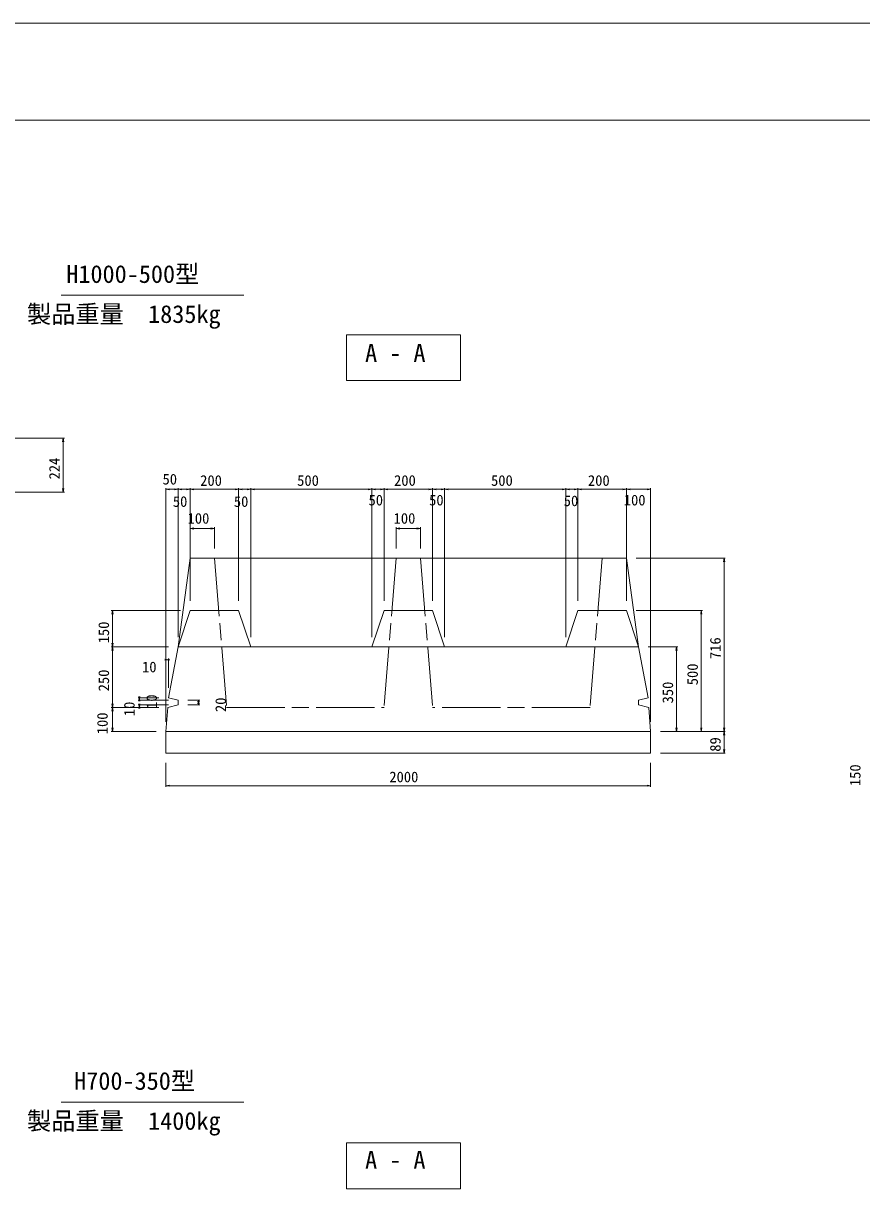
# Model space of a CAD drawing. Units: millimetres on the paper. Extents: x 0 to 841, y 0 to 594.
# Drawn here: x 393.8 to 566.8, y 353.6 to 594 of the extents above; entities that cross this region are included whole.
import ezdxf
from ezdxf.enums import TextEntityAlignment as Align

# ---------------------------------------------------------------- set-up
doc = ezdxf.new("R2010")
doc.units = ezdxf.units.MM
doc.linetypes.add('CHAIN', pattern=[18.5, 12, -1.5, 3.5, -1.5])
for name, color, linetype, lineweight in [('D-STR-DIM（寸法）', 7, 'Continuous', 18), ('D-STR-HTXT（旗揚げ）', 4, 'Continuous', 18), ('D-STR-TXT（文字）', 7, 'Continuous', 18), ('D-STR（構造物外形線）', 1, 'Continuous', 18), ('D-TTL(外枠）', 2, 'Continuous', 18), ('DEFPOINTS_2', 8, 'Continuous', 18)]:
    doc.layers.add(name, color=color, linetype=linetype, lineweight=lineweight)
doc.styles.add('ＭＳ ゴシック', font='')
doc.styles.get('ＭＳ ゴシック').set_extended_font_data('MS Gothic')

msp = doc.modelspace()

# ---------------------------------------------------------------- linework, layer by layer
at = {"layer": 'D-STR-DIM（寸法）'}
for p, q in [((362.062, 508.455), (402.263, 508.455)), ((401.888, 507.705), (402.013, 508.455)), ((402.013, 508.455), (402.013, 508.355)), ((402.013, 508.455), (402.138, 507.705)), ((402.013, 508.355), (402.013, 497.375)), ((402.013, 497.275), (401.888, 498.025)), ((402.138, 498.025), (402.013, 497.275)), ((423.222, 449.905), (423.222, 498.141)), ((423.222, 497.891), (423.972, 498.016)), ((423.222, 497.891), (423.322, 497.891)), ((423.972, 497.766), (423.222, 497.891)), ((423.322, 497.891), (425.622, 497.891)), ((424.972, 498.016), (425.722, 497.891)), ((425.722, 497.891), (424.972, 497.766)), ((425.722, 497.891), (425.622, 497.891)), ((425.722, 467.405), (425.722, 498.141)), ((425.722, 467.405), (425.722, 498.141)), ((425.722, 497.891), (426.472, 498.016)), ((425.722, 497.891), (425.822, 497.891)), ((426.472, 497.766), (425.722, 497.891)), ((425.822, 497.891), (428.122, 497.891)), ((427.472, 498.016), (428.222, 497.891)), ((428.222, 497.891), (427.472, 497.766)), ((428.222, 497.891), (428.122, 497.891)), ((428.222, 485.705), (428.222, 498.141)), ((428.222, 474.905), (428.222, 498.141)), ((428.222, 497.891), (428.972, 498.016)), ((428.222, 497.891), (428.322, 497.891)), ((428.972, 497.766), (428.222, 497.891)), ((438.122, 497.891), (428.322, 497.891)), ((437.472, 498.016), (438.222, 497.891)), ((438.222, 497.891), (437.472, 497.766)), ((438.222, 497.891), (438.122, 497.891)), ((438.222, 474.905), (438.222, 498.141)), ((438.222, 474.905), (438.222, 498.141)), ((438.222, 497.891), (438.972, 498.016)), ((438.222, 497.891), (438.322, 497.891)), ((438.972, 497.766), (438.222, 497.891)), ((440.622, 497.891), (438.322, 497.891)), ((439.972, 498.016), (440.722, 497.891)), ((440.722, 497.891), (439.972, 497.766)), ((440.722, 497.891), (440.622, 497.891)), ((440.722, 467.405), (440.722, 498.141)), ((440.722, 481.605), (440.722, 498.141)), ((440.722, 497.891), (441.472, 498.016)), ((440.722, 497.891), (440.822, 497.891)), ((441.472, 497.766), (440.722, 497.891)), ((440.822, 497.891), (465.622, 497.891)), ((464.972, 498.016), (465.722, 497.891)), ((465.722, 497.891), (464.972, 497.766)), ((465.722, 497.891), (465.622, 497.891)), ((465.722, 467.405), (465.722, 498.141)), ((465.722, 481.605), (465.722, 498.141)), ((465.722, 497.891), (466.472, 498.016)), ((465.722, 497.891), (465.822, 497.891)), ((466.472, 497.766), (465.722, 497.891)), ((465.822, 497.891), (468.122, 497.891)), ((467.472, 498.016), (468.222, 497.891)), ((468.222, 497.891), (467.472, 497.766)), ((468.222, 497.891), (468.122, 497.891)), ((468.222, 489.105), (468.222, 498.141)), ((468.222, 474.905), (468.222, 498.141)), ((468.222, 497.891), (468.972, 498.016)), ((468.222, 497.891), (468.322, 497.891)), ((468.972, 497.766), (468.222, 497.891)), ((468.322, 497.891), (478.122, 497.891)), ((477.472, 498.016), (478.222, 497.891)), ((478.222, 497.891), (477.472, 497.766)), ((478.222, 497.891), (478.122, 497.891)), ((478.222, 489.105), (478.222, 498.141)), ((478.222, 474.905), (478.222, 498.141)), ((478.222, 497.891), (478.972, 498.016)), ((478.222, 497.891), (478.322, 497.891)), ((478.972, 497.766), (478.222, 497.891)), ((480.622, 497.891), (478.322, 497.891)), ((479.972, 498.016), (480.722, 497.891)), ((480.722, 497.891), (479.972, 497.766)), ((480.722, 497.891), (480.622, 497.891)), ((480.722, 481.605), (480.722, 498.141)), ((480.722, 467.405), (480.722, 498.141)), ((480.722, 497.891), (481.472, 498.016)), ((480.722, 497.891), (480.822, 497.891)), ((481.472, 497.766), (480.722, 497.891)), ((505.622, 497.891), (480.822, 497.891)), ((504.972, 498.016), (505.722, 497.891)), ((505.722, 497.891), (504.972, 497.766)), ((505.722, 497.891), (505.622, 497.891)), ((505.722, 467.405), (505.722, 498.141)), ((505.722, 481.605), (505.722, 498.141)), ((505.722, 497.891), (506.472, 498.016)), ((505.722, 497.891), (505.822, 497.891)), ((506.472, 497.766), (505.722, 497.891)), ((505.822, 497.891), (508.122, 497.891)), ((507.472, 498.016), (508.222, 497.891)), ((508.222, 497.891), (507.472, 497.766)), ((508.222, 497.891), (508.122, 497.891)), ((508.222, 474.905), (508.222, 498.141)), ((508.222, 474.905), (508.222, 498.141)), ((508.222, 497.891), (508.972, 498.016)), ((508.222, 497.891), (508.322, 497.891)), ((508.972, 497.766), (508.222, 497.891)), ((508.322, 497.891), (518.122, 497.891)), ((517.472, 498.016), (518.222, 497.891)), ((518.222, 497.891), (517.472, 497.766)), ((518.222, 497.891), (518.122, 497.891)), ((518.222, 485.705), (518.222, 498.141)), ((518.222, 474.905), (518.222, 498.141)), ((518.222, 497.891), (518.972, 498.016)), ((518.222, 497.891), (518.322, 497.891)), ((518.972, 497.766), (518.222, 497.891)), ((523.122, 497.891), (518.322, 497.891)), ((522.472, 498.016), (523.222, 497.891)), ((523.222, 497.891), (522.472, 497.766)), ((523.222, 497.891), (523.122, 497.891)), ((523.222, 449.905), (523.222, 498.141)), ((384.423, 497.275), (402.263, 497.275)), ((402.013, 497.275), (402.013, 497.375)), ((428.222, 485.705), (428.222, 490.058)), ((428.222, 489.808), (428.972, 489.933)), ((428.222, 489.808), (428.322, 489.808)), ((428.972, 489.683), (428.222, 489.808)), ((428.322, 489.808), (433.122, 489.808)), ((432.472, 489.933), (433.222, 489.808)), ((433.222, 489.808), (432.472, 489.683)), ((433.222, 489.808), (433.122, 489.808)), ((433.222, 485.705), (433.222, 490.058)), ((470.722, 485.705), (470.722, 490.058)), ((470.722, 489.808), (471.472, 489.933)), ((470.722, 489.808), (470.822, 489.808)), ((471.472, 489.683), (470.722, 489.808)), ((470.822, 489.808), (475.622, 489.808)), ((474.972, 489.933), (475.722, 489.808)), ((475.722, 489.808), (474.972, 489.683)), ((475.722, 489.808), (475.622, 489.808)), ((475.722, 485.705), (475.722, 490.058)), ((520.222, 483.705), (538.62, 483.705)), ((538.245, 482.955), (538.37, 483.705)), ((538.37, 483.705), (538.37, 483.605)), ((538.37, 483.705), (538.495, 482.955)), ((538.37, 448.005), (538.37, 483.605)), ((426.222, 472.905), (411.939, 472.905)), ((412.064, 472.155), (412.189, 472.905)), ((412.189, 472.905), (412.189, 472.805)), ((412.189, 472.905), (412.314, 472.155)), ((412.189, 465.505), (412.189, 472.805)), ((520.222, 472.905), (533.919, 472.905)), ((533.544, 472.155), (533.669, 472.905)), ((533.669, 472.905), (533.669, 472.805)), ((533.669, 472.905), (533.794, 472.155)), ((533.669, 448.005), (533.669, 472.805)), ((423.722, 465.405), (411.939, 465.405)), ((422.972, 465.405), (411.939, 465.405)), ((412.189, 465.405), (412.064, 466.155)), ((412.064, 464.655), (412.189, 465.405)), ((412.314, 466.155), (412.189, 465.405)), ((412.189, 465.405), (412.189, 465.505)), ((412.189, 465.405), (412.189, 465.305)), ((412.189, 465.405), (412.314, 464.655)), ((412.189, 453.005), (412.189, 465.305)), ((522.722, 465.405), (528.814, 465.405)), ((528.439, 464.655), (528.564, 465.405)), ((528.564, 465.405), (528.564, 465.305)), ((528.564, 465.405), (528.689, 464.655)), ((528.564, 448.005), (528.564, 465.305)), ((422.972, 462.86), (423.722, 462.735)), ((423.722, 462.735), (422.972, 462.61)), ((423.222, 449.905), (423.222, 462.985)), ((423.222, 462.735), (423.972, 462.86)), ((423.222, 462.735), (423.322, 462.735)), ((423.972, 462.61), (423.222, 462.735)), ((423.322, 462.735), (423.622, 462.735)), ((423.722, 462.735), (423.622, 462.735)), ((423.722, 456.905), (423.722, 462.985)), ((421.722, 454.905), (417.488, 454.905)), ((423.722, 454.405), (417.488, 454.405)), ((417.738, 454.405), (417.613, 455.155)), ((417.613, 454.155), (417.738, 454.905)), ((417.863, 455.155), (417.738, 454.405)), ((417.738, 454.905), (417.738, 454.805)), ((417.738, 454.905), (417.863, 454.155)), ((417.738, 454.505), (417.738, 454.805)), ((417.738, 454.405), (417.738, 454.505)), ((427.722, 454.405), (430.195, 454.405)), ((429.82, 453.655), (429.945, 454.405)), ((429.945, 454.405), (429.945, 454.305)), ((429.945, 454.405), (430.07, 453.655)), ((429.945, 453.505), (429.945, 454.305)), ((421.722, 452.905), (411.939, 452.905)), ((421.722, 452.905), (411.939, 452.905)), ((412.189, 452.905), (412.064, 453.655)), ((412.064, 452.155), (412.189, 452.905)), ((412.314, 453.655), (412.189, 452.905)), ((412.189, 452.905), (412.189, 453.005)), ((412.189, 452.905), (412.189, 452.805)), ((412.189, 452.905), (412.314, 452.155)), ((412.189, 448.005), (412.189, 452.805)), ((423.722, 453.405), (417.488, 453.405)), ((421.579, 452.905), (417.488, 452.905)), ((417.738, 452.905), (417.613, 453.655)), ((417.613, 452.655), (417.738, 453.405)), ((417.863, 453.655), (417.738, 452.905)), ((417.738, 453.405), (417.738, 453.305)), ((417.738, 453.405), (417.863, 452.655)), ((417.738, 453.005), (417.738, 453.305)), ((417.738, 452.905), (417.738, 453.005)), ((427.722, 453.405), (430.195, 453.405)), ((429.945, 453.405), (429.82, 454.155)), ((430.07, 454.155), (429.945, 453.405)), ((429.945, 453.405), (429.945, 453.505)), ((421.222, 447.905), (411.939, 447.905)), ((412.189, 447.905), (412.064, 448.655)), ((412.314, 448.655), (412.189, 447.905)), ((412.189, 447.905), (412.189, 448.005)), ((525.222, 447.905), (538.62, 447.905)), ((525.222, 447.905), (533.919, 447.905)), ((525.222, 447.905), (528.814, 447.905)), ((525.222, 447.905), (538.62, 447.905)), ((528.564, 447.905), (528.439, 448.655)), ((528.689, 448.655), (528.564, 447.905)), ((528.564, 447.905), (528.564, 448.005)), ((533.669, 447.905), (533.544, 448.655)), ((533.794, 448.655), (533.669, 447.905)), ((533.669, 447.905), (533.669, 448.005)), ((538.37, 447.905), (538.245, 448.655)), ((538.245, 447.155), (538.37, 447.905)), ((538.495, 448.655), (538.37, 447.905)), ((538.37, 447.905), (538.37, 448.005)), ((538.37, 447.905), (538.37, 447.805)), ((538.37, 447.905), (538.495, 447.155)), ((538.37, 443.555), (538.37, 447.805)), ((525.222, 443.455), (538.62, 443.455)), ((538.37, 443.455), (538.245, 444.205)), ((538.495, 444.205), (538.37, 443.455)), ((538.37, 443.455), (538.37, 443.555)), ((423.222, 441.455), (423.222, 436.504)), ((523.222, 441.455), (523.222, 436.504)), ((423.222, 436.754), (423.972, 436.879)), ((423.222, 436.754), (423.322, 436.754)), ((423.972, 436.629), (423.222, 436.754)), ((423.322, 436.754), (523.122, 436.754)), ((522.472, 436.879), (523.222, 436.754)), ((523.222, 436.754), (522.472, 436.629)), ((523.222, 436.754), (523.122, 436.754))]:
    msp.add_line(p, q, dxfattribs=at)
at = {"layer": 'D-STR-HTXT（旗揚げ）'}
for p, q in [((401.591, 537.906), (439.281, 537.906)), ((401.591, 371.484), (439.281, 371.484))]:
    msp.add_line(p, q, dxfattribs=at)
at = {"layer": 'D-STR-TXT（文字）', "color": 3}
for p, q in [((460.505, 529.77), (484.022, 529.77)), ((460.505, 520.327), (460.505, 529.77)), ((484.022, 529.77), (484.022, 520.327)), ((484.022, 520.327), (460.505, 520.327)), ((460.505, 363.075), (484.022, 363.075)), ((460.505, 353.631), (460.505, 363.075)), ((484.022, 363.075), (484.022, 353.631)), ((484.022, 353.631), (460.505, 353.631))]:
    msp.add_line(p, q, dxfattribs=at)
at = {"layer": 'D-STR（構造物外形線）'}
for p, q in [((425.722, 465.405), (428.222, 483.705)), ((428.222, 483.705), (473.222, 483.705)), ((518.222, 483.705), (473.222, 483.705)), ((520.722, 465.405), (518.222, 483.705)), ((425.722, 465.405), (428.222, 472.905)), ((428.222, 472.905), (438.222, 472.905)), ((438.222, 472.905), (440.722, 465.405)), ((468.222, 472.905), (465.722, 465.405)), ((468.222, 472.905), (473.222, 472.905)), ((478.222, 472.905), (473.222, 472.905)), ((478.222, 472.905), (480.722, 465.405)), ((508.222, 472.905), (505.722, 465.405)), ((518.222, 472.905), (508.222, 472.905)), ((520.722, 465.405), (518.222, 472.905)), ((423.722, 454.905), (425.722, 465.405)), ((425.722, 465.405), (473.222, 465.405)), ((520.722, 465.405), (473.222, 465.405)), ((522.722, 454.905), (520.722, 465.405)), ((425.722, 454.405), (423.722, 454.905)), ((425.722, 453.405), (425.722, 454.405)), ((520.722, 454.405), (522.722, 454.905)), ((520.722, 453.405), (520.722, 454.405)), ((423.222, 447.905), (423.579, 452.905)), ((423.579, 452.905), (425.722, 453.405)), ((522.864, 452.905), (520.722, 453.405)), ((523.222, 447.905), (522.864, 452.905)), ((423.222, 447.905), (473.222, 447.905)), ((423.222, 447.905), (423.222, 443.455)), ((523.222, 447.905), (473.222, 447.905)), ((523.222, 447.905), (523.222, 443.455)), ((423.222, 443.455), (473.222, 443.455)), ((523.222, 443.455), (473.222, 443.455))]:
    msp.add_line(p, q, dxfattribs=at)
at = {"layer": 'D-STR（構造物外形線）', "linetype": 'CHAIN'}
for p, q in [((433.222, 483.705), (435.722, 452.905)), ((470.722, 483.705), (468.222, 452.905)), ((475.722, 483.705), (478.222, 452.905)), ((513.222, 483.705), (510.722, 452.905)), ((435.722, 452.905), (468.222, 452.905)), ((510.722, 452.905), (478.222, 452.905))]:
    msp.add_line(p, q, dxfattribs=at)
at = {"layer": 'D-TTL(外枠）'}
msp.add_line((25, 574), (820, 574), dxfattribs=at)
at = {"layer": 'DEFPOINTS_2'}
msp.add_line((0, 594), (841, 594), dxfattribs=at)

# ---------------------------------------------------------------- texts
at = {"layer": 'D-STR-TXT（文字）', "style": 'ＭＳ ゴシック'}
for s, height, p in [('H1000-500型', 3.666, (402.657, 539.355)), ('製品重量\u30001835kg', 3.666, (394.535, 531.101)), ('A - A', 3.666, (464.305, 523.075)), ('50', 2.199, (422.515, 498.216)), ('200', 2.199, (430.283, 497.941)), ('500', 2.199, (450.29, 497.941)), ('200', 2.199, (470.283, 497.941)), ('500', 2.199, (490.29, 497.941)), ('200', 2.199, (510.283, 497.941)), ('50', 2.199, (424.64, 493.601)), ('50', 2.199, (437.232, 493.601)), ('50', 2.199, (465.015, 493.902)), ('50', 2.199, (477.515, 493.902)), ('50', 2.199, (505.297, 493.752)), ('100', 2.199, (517.684, 493.902)), ('100', 2.199, (427.684, 490.133)), ('100', 2.199, (470.184, 490.133)), ('10', 2.199, (418.29, 459.485)), ('2000', 2.199, (469.308, 436.804)), ('H700-350型', 3.666, (404.281, 372.933)), ('製品重量\u30001400kg', 3.666, (394.535, 364.679)), ('A - A', 3.666, (464.305, 356.653))]:
    msp.add_text(s, height=height, dxfattribs=at).set_placement(p, align=Align.BOTTOM_LEFT)
for s, p in [('224', (401.963, 499.918)), ('150', (412.139, 466.117)), ('716', (538.32, 462.866)), ('500', (533.619, 457.474)), ('250', (412.139, 456.216)), ('350', (528.514, 453.724)), ('10', (422.03, 452.592)), ('20', (436.27, 451.941)), ('10', (417.413, 451.092)), ('100', (411.864, 447.367)), ('89', (538.32, 443.761)), ('150', (567.178, 436.667))]:
    msp.add_text(s, height=2.199, rotation=90, dxfattribs=at).set_placement(p, align=Align.BOTTOM_LEFT)

doc.saveas('drawing.dxf')
